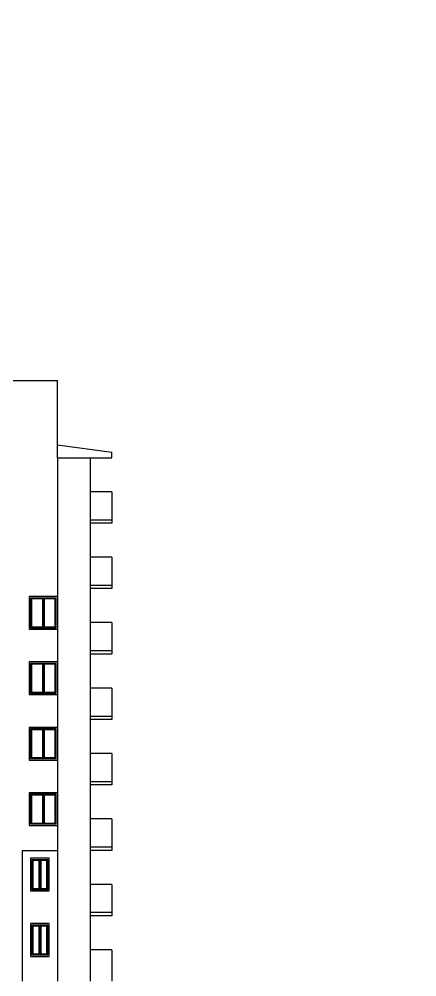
# Model space of a CAD drawing. Header units: inches. Extents: x -634 to 3638, y -6930911 to 5552.
# Drawn here: x 2211.63 to 2229.39, y 3489.74 to 3532.48 of the extents above; entities that cross this region are included whole.
import ezdxf

# ---------------------------------------------------------------- set-up
doc = ezdxf.new("R2010")
doc.units = ezdxf.units.IN
doc.header["$MEASUREMENT"] = 0
doc.linetypes.add('Dashed', pattern=[1128.888893, 564.444447, -564.444447])
for name, color, linetype, lineweight in [('ELEV', 134, 'Continuous', 18), ('фасады', 7, 'Continuous', 30), ('фасады2', 7, 'Continuous', 25)]:
    doc.layers.add(name, color=color, linetype=linetype, lineweight=lineweight)

msp = doc.modelspace()

# ---------------------------------------------------------------- hatches: boundary and pattern name
at = {"layer": 'ELEV', "linetype": 'Continuous'}
h = msp.add_hatch(dxfattribs=at)
h.set_pattern_fill('ANSI31', color=256, scale=0.01044, style=0)
h.set_pattern_definition([(45, (1262.311104, 3366.587935), (-0.02343928418428, 0.02343928418428), [])])
edge = h.paths.add_edge_path()
edge.add_ellipse((1445.78234, 3471.96182), major_axis=(0, 6932302.83262), ratio=0.00000001506, start_angle=89.999976115149, end_angle=270.000023884851)
edge.add_line((1445.67794, 3474.85168), (1445.67794, 3528.48347))
edge.add_line((1445.67794, 3528.48347), (1445.88675, 3528.48347))
edge.add_line((1445.88675, 3528.48347), (1445.88675, 3474.85168))

# ---------------------------------------------------------------- linework, layer by layer
at = {"layer": 'фасады', "color": 7, "ltscale": 100}
msp.add_line((2211.76765, 3495.38264), (2213.34141, 3495.38264), dxfattribs=at)
for points in [[(2208.45469, 3516.34658), (2213.34141, 3516.34658)], [(2213.34141, 3512.90125), (2215.77455, 3512.90125)]]:
    msp.add_lwpolyline(points, dxfattribs=at)
at = {"layer": 'фасады', "color": 7, "linetype": 'Dashed', "ltscale": 100}
for points in [[(2213.34141, 3512.90125), (2213.34141, 3516.34658)], [(2215.77455, 3513.13483), (2213.34141, 3513.46579)], [(2215.77455, 3512.90125), (2215.77455, 3513.13483)], [(2213.34141, 3512.90125), (2213.34141, 3509.98148)], [(2214.80129, 3512.90125), (2214.80129, 3509.98148)], [(2215.77455, 3511.38297), (2214.80129, 3511.38297)], [(2215.77455, 3511.38297), (2215.77455, 3509.98148)], [(2214.80129, 3510.1372), (2215.77455, 3510.1372), (2215.77455, 3509.98148), (2214.80129, 3509.98148)], [(2213.34141, 3509.98148), (2213.34141, 3507.06171)], [(2214.80129, 3509.98148), (2214.80129, 3507.06171)], [(2215.77455, 3508.4632), (2214.80129, 3508.4632)], [(2215.77455, 3508.4632), (2215.77455, 3507.06171)], [(2213.34141, 3507.06171), (2213.34141, 3504.14194)], [(2214.80129, 3507.21744), (2215.77455, 3507.21744), (2215.77455, 3507.06171), (2214.80129, 3507.06171)], [(2214.80129, 3507.06171), (2214.80129, 3504.14194)], [(2215.77455, 3505.54343), (2214.80129, 3505.54343)], [(2215.77455, 3505.54343), (2215.77455, 3504.14194)], [(2213.34141, 3504.14194), (2213.34141, 3501.22218)], [(2214.80129, 3504.29767), (2215.77455, 3504.29767), (2215.77455, 3504.14194), (2214.80129, 3504.14194)], [(2214.80129, 3504.14194), (2214.80129, 3501.22218)], [(2215.77455, 3502.62366), (2214.80129, 3502.62366)], [(2215.77455, 3502.62366), (2215.77455, 3501.22218)], [(2213.34141, 3501.22218), (2213.34141, 3498.30241)], [(2214.80129, 3501.3779), (2215.77455, 3501.3779), (2215.77455, 3501.22218), (2214.80129, 3501.22218)], [(2214.80129, 3501.22218), (2214.80129, 3498.30241)], [(2215.77455, 3499.7039), (2214.80129, 3499.7039)], [(2215.77455, 3499.7039), (2215.77455, 3498.30241)], [(2213.34141, 3498.30241), (2213.34141, 3495.38264)], [(2214.80129, 3498.45813), (2215.77455, 3498.45813), (2215.77455, 3498.30241), (2214.80129, 3498.30241)], [(2214.80129, 3498.30241), (2214.80129, 3495.38264)], [(2215.77455, 3496.78413), (2214.80129, 3496.78413)], [(2215.77455, 3496.78413), (2215.77455, 3495.38264)], [(2214.80129, 3495.53836), (2215.77455, 3495.53836), (2215.77455, 3495.38264), (2214.80129, 3495.38264)], [(2211.76765, 3495.38264), (2211.76765, 3492.46287)], [(2213.34141, 3495.38264), (2213.34141, 3492.46287)], [(2214.80129, 3495.38264), (2214.80129, 3492.46287)], [(2215.77455, 3493.86436), (2214.80129, 3493.86436)], [(2215.77455, 3493.86436), (2215.77455, 3492.46287)], [(2214.80129, 3492.61859), (2215.77455, 3492.61859), (2215.77455, 3492.46287), (2214.80129, 3492.46287)], [(2211.76765, 3492.46287), (2211.76765, 3489.5431)], [(2213.34141, 3492.46287), (2213.34141, 3489.5431)], [(2214.80129, 3492.46287), (2214.80129, 3489.5431)], [(2215.77455, 3490.94459), (2214.80129, 3490.94459)], [(2215.77455, 3490.94459), (2215.77455, 3489.5431)]]:
    msp.add_lwpolyline(points, dxfattribs=at)
at = {"layer": 'фасады2', "color": 7, "ltscale": 100}
for p, q in [((2213.27328, 3506.64321), (2212.1443, 3506.64321)), ((2212.1443, 3506.64321), (2212.1443, 3505.31959)), ((2213.27328, 3505.31959), (2213.27328, 3506.64321)), ((2212.66986, 3506.60428), (2212.18323, 3506.60428)), ((2212.18323, 3506.60428), (2212.18323, 3505.35852)), ((2213.23435, 3506.60428), (2212.74772, 3506.60428)), ((2213.23435, 3505.35852), (2213.23435, 3506.60428)), ((2212.18323, 3505.35852), (2212.66986, 3505.35852)), ((2212.74772, 3505.35852), (2213.23435, 3505.35852)), ((2212.1443, 3505.31959), (2213.27328, 3505.31959)), ((2213.27328, 3503.72344), (2212.1443, 3503.72344)), ((2212.1443, 3503.72344), (2212.1443, 3502.39982)), ((2212.66986, 3503.68451), (2212.18323, 3503.68451)), ((2212.18323, 3503.68451), (2212.18323, 3502.43875)), ((2213.23435, 3503.68451), (2212.74772, 3503.68451)), ((2213.23435, 3502.43875), (2213.23435, 3503.68451)), ((2213.27328, 3502.39982), (2213.27328, 3503.72344)), ((2212.1443, 3502.39982), (2213.27328, 3502.39982)), ((2212.18323, 3502.43875), (2212.66986, 3502.43875)), ((2212.74772, 3502.43875), (2213.23435, 3502.43875)), ((2213.27328, 3500.80368), (2212.1443, 3500.80368)), ((2212.1443, 3500.80368), (2212.1443, 3499.48005)), ((2212.66986, 3500.76474), (2212.18323, 3500.76474)), ((2212.18323, 3500.76474), (2212.18323, 3499.51898)), ((2213.23435, 3500.76474), (2212.74772, 3500.76474)), ((2213.23435, 3499.51898), (2213.23435, 3500.76474)), ((2213.27328, 3499.48005), (2213.27328, 3500.80368)), ((2212.1443, 3499.48005), (2213.27328, 3499.48005)), ((2212.18323, 3499.51898), (2212.66986, 3499.51898)), ((2212.74772, 3499.51898), (2213.23435, 3499.51898)), ((2213.27328, 3497.88391), (2212.1443, 3497.88391)), ((2212.1443, 3497.88391), (2212.1443, 3496.56028)), ((2212.66986, 3497.84498), (2212.18323, 3497.84498)), ((2212.18323, 3497.84498), (2212.18323, 3496.59921)), ((2213.23435, 3497.84498), (2212.74772, 3497.84498)), ((2213.23435, 3496.59921), (2213.23435, 3497.84498)), ((2213.27328, 3496.56028), (2213.27328, 3497.88391)), ((2212.1443, 3496.56028), (2213.27328, 3496.56028)), ((2212.18323, 3496.59921), (2212.66986, 3496.59921)), ((2212.74772, 3496.59921), (2213.23435, 3496.59921)), ((2212.19929, 3494.96414), (2212.19929, 3493.64051)), ((2212.90977, 3494.96414), (2212.19929, 3494.96414)), ((2212.23822, 3494.92521), (2212.23822, 3493.67944)), ((2212.5156, 3494.92521), (2212.23822, 3494.92521)), ((2212.87084, 3494.92521), (2212.59346, 3494.92521)), ((2212.87084, 3493.67944), (2212.87084, 3494.92521)), ((2212.90977, 3493.64051), (2212.90977, 3494.96414)), ((2212.19929, 3493.64051), (2212.90977, 3493.64051)), ((2212.23822, 3493.67944), (2212.5156, 3493.67944)), ((2212.59346, 3493.67944), (2212.87084, 3493.67944)), ((2212.19929, 3492.04437), (2212.19929, 3490.72074)), ((2212.90977, 3492.04437), (2212.19929, 3492.04437)), ((2212.23822, 3492.00544), (2212.23822, 3490.75967)), ((2212.5156, 3492.00544), (2212.23822, 3492.00544)), ((2212.87084, 3492.00544), (2212.59346, 3492.00544)), ((2212.87084, 3490.75967), (2212.87084, 3492.00544)), ((2212.90977, 3490.72074), (2212.90977, 3492.04437)), ((2212.19929, 3490.72074), (2212.90977, 3490.72074)), ((2212.23822, 3490.75967), (2212.5156, 3490.75967)), ((2212.59346, 3490.75967), (2212.87084, 3490.75967))]:
    msp.add_line(p, q, dxfattribs=at)
for points in [[(2213.34141, 3506.71134), (2212.07617, 3506.71134), (2212.07617, 3505.25146), (2213.34141, 3505.25146)], [(2213.34141, 3503.79157), (2212.07617, 3503.79157), (2212.07617, 3502.33169), (2213.34141, 3502.33169)], [(2213.34141, 3500.8718), (2212.07617, 3500.8718), (2212.07617, 3499.41192), (2213.34141, 3499.41192)], [(2213.34141, 3497.95203), (2212.07617, 3497.95203), (2212.07617, 3496.49215), (2213.34141, 3496.49215)], [(2212.96816, 3495.03226), (2212.14089, 3495.03226), (2212.14089, 3493.57238), (2212.96816, 3493.57238)], [(2212.96816, 3492.1125), (2212.14089, 3492.1125), (2212.14089, 3490.65261), (2212.96816, 3490.65261)]]:
    msp.add_lwpolyline(points, close=True, dxfattribs=at)
for points in [[(2212.70879, 3506.64321), (2212.70879, 3505.31959)], [(2212.66986, 3506.60428), (2212.66986, 3505.35852)], [(2212.74772, 3506.60428), (2212.74772, 3505.35852)], [(2212.66986, 3503.68451), (2212.66986, 3502.43875)], [(2212.70879, 3503.72344), (2212.70879, 3502.39982)], [(2212.74772, 3503.68451), (2212.74772, 3502.43875)], [(2212.66986, 3500.76474), (2212.66986, 3499.51898)], [(2212.70879, 3500.80368), (2212.70879, 3499.48005)], [(2212.74772, 3500.76474), (2212.74772, 3499.51898)], [(2212.66986, 3497.84498), (2212.66986, 3496.59921)], [(2212.70879, 3497.88391), (2212.70879, 3496.56028)], [(2212.74772, 3497.84498), (2212.74772, 3496.59921)], [(2212.5156, 3494.92521), (2212.5156, 3493.67944)], [(2212.55453, 3494.96414), (2212.55453, 3493.64051)], [(2212.59346, 3494.92521), (2212.59346, 3493.67944)], [(2212.59346, 3494.92521), (2212.59346, 3493.67944)], [(2212.5156, 3492.00544), (2212.5156, 3490.75967)], [(2212.55453, 3492.04437), (2212.55453, 3490.72074)], [(2212.59346, 3492.00544), (2212.59346, 3490.75967)], [(2212.59346, 3492.00544), (2212.59346, 3490.75967)]]:
    msp.add_lwpolyline(points, dxfattribs=at)

doc.saveas('drawing.dxf')
